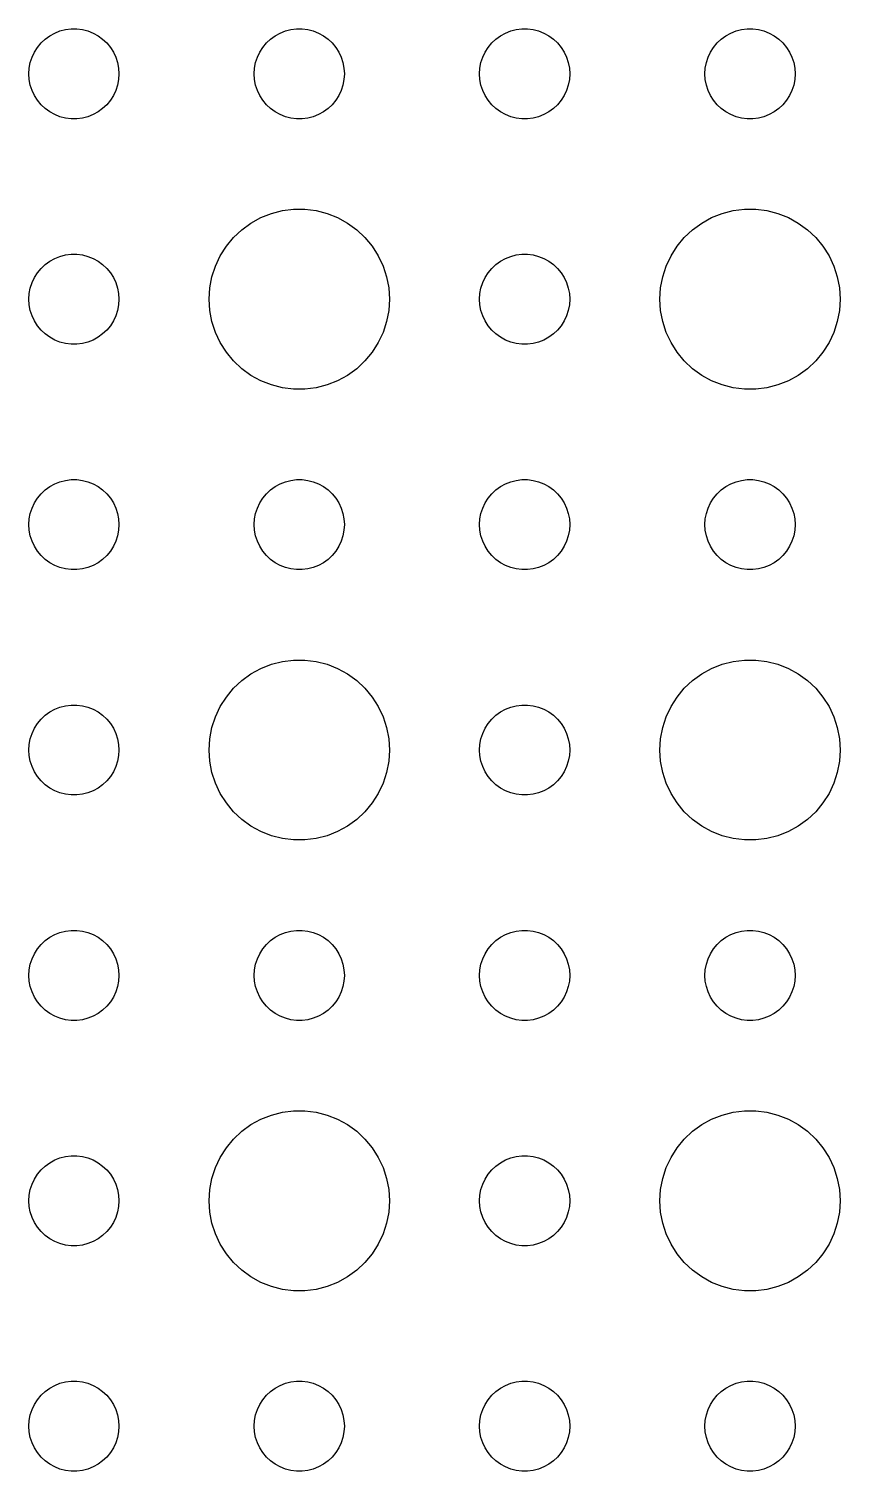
# Model space of a CAD drawing. Extents: x -112 to 112, y -112 to 112.
# Drawn here: x -84 to -57, y -54 to -6 of the extents above; entities that cross this region are included whole.
import ezdxf

# ---------------------------------------------------------------- set-up
doc = ezdxf.new("R2010")
doc.units = 0
doc.layers.get('0').update_dxf_attribs({"linetype": 'CONTINUOUS'})

msp = doc.modelspace()

# ---------------------------------------------------------------- linework, layer by layer
for points in [[(-82.5942, -8.99704), (-82.7811, -8.97343), (-82.9635, -8.92658), (-83.1387, -8.85724), (-83.3037, -8.76649), (-83.4561, -8.65577), (-83.5935, -8.52682), (-83.7135, -8.38168), (-83.8145, -8.22263), (-83.8947, -8.05219), (-83.9529, -7.87303), (-83.9882, -7.688), (-84, -7.5), (-83.9882, -7.312), (-83.9529, -7.12697), (-83.8947, -6.94781), (-83.8145, -6.77737), (-83.7135, -6.61832), (-83.5935, -6.47318), (-83.4561, -6.34423), (-83.3037, -6.23351), (-83.1387, -6.14276), (-82.9635, -6.07342), (-82.7811, -6.02657), (-82.5942, -6.00296), (-82.4058, -6.00296), (-82.2189, -6.02657), (-82.0365, -6.07342), (-81.8613, -6.14276), (-81.6963, -6.23351), (-81.5439, -6.34423), (-81.4065, -6.47318), (-81.2865, -6.61832), (-81.1855, -6.77737), (-81.1053, -6.94781), (-81.0471, -7.12697), (-81.0118, -7.312), (-81, -7.5), (-81.0118, -7.688), (-81.0471, -7.87303), (-81.1053, -8.05219), (-81.1855, -8.22263), (-81.2865, -8.38168), (-81.4065, -8.52682), (-81.5439, -8.65577), (-81.6963, -8.76649), (-81.8613, -8.85724), (-82.0365, -8.92658), (-82.2189, -8.97343), (-82.4058, -8.99704)], [(-75.0942, -8.99704), (-75.2811, -8.97343), (-75.4635, -8.92658), (-75.6387, -8.85724), (-75.8037, -8.76649), (-75.9561, -8.65577), (-76.0935, -8.52682), (-76.2135, -8.38168), (-76.3145, -8.22263), (-76.3947, -8.05219), (-76.4529, -7.87303), (-76.4882, -7.688), (-76.5, -7.5), (-76.4882, -7.312), (-76.4529, -7.12697), (-76.3947, -6.94781), (-76.3145, -6.77737), (-76.2135, -6.61832), (-76.0935, -6.47318), (-75.9561, -6.34423), (-75.8037, -6.23351), (-75.6387, -6.14276), (-75.4635, -6.07342), (-75.2811, -6.02657), (-75.0942, -6.00296), (-74.9058, -6.00296), (-74.7189, -6.02657), (-74.5365, -6.07342), (-74.3613, -6.14276), (-74.1963, -6.23351), (-74.0439, -6.34423), (-73.9065, -6.47318), (-73.7865, -6.61832), (-73.6855, -6.77737), (-73.6053, -6.94781), (-73.5471, -7.12697), (-73.5118, -7.312), (-73.5, -7.5), (-73.5118, -7.688), (-73.5471, -7.87303), (-73.6053, -8.05219), (-73.6855, -8.22263), (-73.7865, -8.38168), (-73.9065, -8.52682), (-74.0439, -8.65577), (-74.1963, -8.76649), (-74.3613, -8.85724), (-74.5365, -8.92658), (-74.7189, -8.97343), (-74.9058, -8.99704)], [(-67.5942, -8.99704), (-67.7811, -8.97343), (-67.9635, -8.92658), (-68.1387, -8.85724), (-68.3037, -8.76649), (-68.4561, -8.65577), (-68.5935, -8.52682), (-68.7135, -8.38168), (-68.8145, -8.22263), (-68.8947, -8.05219), (-68.9529, -7.87303), (-68.9882, -7.688), (-69, -7.5), (-68.9882, -7.312), (-68.9529, -7.12697), (-68.8947, -6.94781), (-68.8145, -6.77737), (-68.7135, -6.61832), (-68.5935, -6.47318), (-68.4561, -6.34423), (-68.3037, -6.23351), (-68.1387, -6.14276), (-67.9635, -6.07342), (-67.7811, -6.02657), (-67.5942, -6.00296), (-67.4058, -6.00296), (-67.2189, -6.02657), (-67.0365, -6.07342), (-66.8613, -6.14276), (-66.6963, -6.23351), (-66.5439, -6.34423), (-66.4065, -6.47318), (-66.2865, -6.61832), (-66.1855, -6.77737), (-66.1053, -6.94781), (-66.0471, -7.12697), (-66.0118, -7.312), (-66, -7.5), (-66.0118, -7.688), (-66.0471, -7.87303), (-66.1053, -8.05219), (-66.1855, -8.22263), (-66.2865, -8.38168), (-66.4065, -8.52682), (-66.5439, -8.65577), (-66.6963, -8.76649), (-66.8613, -8.85724), (-67.0365, -8.92658), (-67.2189, -8.97343), (-67.4058, -8.99704)], [(-60.0942, -8.99704), (-60.2811, -8.97343), (-60.4635, -8.92658), (-60.6387, -8.85724), (-60.8037, -8.76649), (-60.9561, -8.65577), (-61.0935, -8.52682), (-61.2135, -8.38168), (-61.3145, -8.22263), (-61.3947, -8.05219), (-61.4529, -7.87303), (-61.4882, -7.688), (-61.5, -7.5), (-61.4882, -7.312), (-61.4529, -7.12697), (-61.3947, -6.94781), (-61.3145, -6.77737), (-61.2135, -6.61832), (-61.0935, -6.47318), (-60.9561, -6.34423), (-60.8037, -6.23351), (-60.6387, -6.14276), (-60.4635, -6.07342), (-60.2811, -6.02657), (-60.0942, -6.00296), (-59.9058, -6.00296), (-59.7189, -6.02657), (-59.5365, -6.07342), (-59.3613, -6.14276), (-59.1963, -6.23351), (-59.0439, -6.34423), (-58.9065, -6.47318), (-58.7865, -6.61832), (-58.6855, -6.77737), (-58.6053, -6.94781), (-58.5471, -7.12697), (-58.5118, -7.312), (-58.5, -7.5), (-58.5118, -7.688), (-58.5471, -7.87303), (-58.6053, -8.05219), (-58.6855, -8.22263), (-58.7865, -8.38168), (-58.9065, -8.52682), (-59.0439, -8.65577), (-59.1963, -8.76649), (-59.3613, -8.85724), (-59.5365, -8.92658), (-59.7189, -8.97343), (-59.9058, -8.99704)], [(-75.1884, -17.9941), (-75.5621, -17.9469), (-75.9271, -17.8532), (-76.2773, -17.7145), (-76.6075, -17.533), (-76.9123, -17.3115), (-77.1869, -17.0536), (-77.4271, -16.7634), (-77.6289, -16.4453), (-77.7893, -16.1044), (-77.9057, -15.7461), (-77.9763, -15.376), (-78, -15), (-77.9763, -14.624), (-77.9057, -14.2539), (-77.7893, -13.8956), (-77.6289, -13.5547), (-77.4271, -13.2366), (-77.1869, -12.9464), (-76.9123, -12.6885), (-76.6075, -12.467), (-76.2773, -12.2855), (-75.9271, -12.1468), (-75.5621, -12.0531), (-75.1884, -12.0059), (-74.8116, -12.0059), (-74.4379, -12.0531), (-74.0729, -12.1468), (-73.7227, -12.2855), (-73.3925, -12.467), (-73.0877, -12.6885), (-72.8131, -12.9464), (-72.5729, -13.2366), (-72.3711, -13.5547), (-72.2107, -13.8956), (-72.0943, -14.2539), (-72.0237, -14.624), (-72, -15), (-72.0237, -15.376), (-72.0943, -15.7461), (-72.2107, -16.1044), (-72.3711, -16.4453), (-72.5729, -16.7634), (-72.8131, -17.0536), (-73.0877, -17.3115), (-73.3925, -17.533), (-73.7227, -17.7145), (-74.0729, -17.8532), (-74.4379, -17.9469), (-74.8116, -17.9941)], [(-60.1884, -17.9941), (-60.5621, -17.9469), (-60.9271, -17.8532), (-61.2773, -17.7145), (-61.6075, -17.533), (-61.9123, -17.3115), (-62.1869, -17.0536), (-62.4271, -16.7634), (-62.6289, -16.4453), (-62.7893, -16.1044), (-62.9057, -15.7461), (-62.9763, -15.376), (-63, -15), (-62.9763, -14.624), (-62.9057, -14.2539), (-62.7893, -13.8956), (-62.6289, -13.5547), (-62.4271, -13.2366), (-62.1869, -12.9464), (-61.9123, -12.6885), (-61.6075, -12.467), (-61.2773, -12.2855), (-60.9271, -12.1468), (-60.5621, -12.0531), (-60.1884, -12.0059), (-59.8116, -12.0059), (-59.4379, -12.0531), (-59.0729, -12.1468), (-58.7227, -12.2855), (-58.3925, -12.467), (-58.0877, -12.6885), (-57.8131, -12.9464), (-57.5729, -13.2366), (-57.3711, -13.5547), (-57.2107, -13.8956), (-57.0943, -14.2539), (-57.0237, -14.624), (-57, -15), (-57.0237, -15.376), (-57.0943, -15.7461), (-57.2107, -16.1044), (-57.3711, -16.4453), (-57.5729, -16.7634), (-57.8131, -17.0536), (-58.0877, -17.3115), (-58.3925, -17.533), (-58.7227, -17.7145), (-59.0729, -17.8532), (-59.4379, -17.9469), (-59.8116, -17.9941)], [(-82.5942, -16.497), (-82.7811, -16.4734), (-82.9635, -16.4266), (-83.1387, -16.3572), (-83.3037, -16.2665), (-83.4561, -16.1558), (-83.5935, -16.0268), (-83.7135, -15.8817), (-83.8145, -15.7226), (-83.8947, -15.5522), (-83.9529, -15.373), (-83.9882, -15.188), (-84, -15), (-83.9882, -14.812), (-83.9529, -14.627), (-83.8947, -14.4478), (-83.8145, -14.2774), (-83.7135, -14.1183), (-83.5935, -13.9732), (-83.4561, -13.8442), (-83.3037, -13.7335), (-83.1387, -13.6428), (-82.9635, -13.5734), (-82.7811, -13.5266), (-82.5942, -13.503), (-82.4058, -13.503), (-82.2189, -13.5266), (-82.0365, -13.5734), (-81.8613, -13.6428), (-81.6963, -13.7335), (-81.5439, -13.8442), (-81.4065, -13.9732), (-81.2865, -14.1183), (-81.1855, -14.2774), (-81.1053, -14.4478), (-81.0471, -14.627), (-81.0118, -14.812), (-81, -15), (-81.0118, -15.188), (-81.0471, -15.373), (-81.1053, -15.5522), (-81.1855, -15.7226), (-81.2865, -15.8817), (-81.4065, -16.0268), (-81.5439, -16.1558), (-81.6963, -16.2665), (-81.8613, -16.3572), (-82.0365, -16.4266), (-82.2189, -16.4734), (-82.4058, -16.497)], [(-67.5942, -16.497), (-67.7811, -16.4734), (-67.9635, -16.4266), (-68.1387, -16.3572), (-68.3037, -16.2665), (-68.4561, -16.1558), (-68.5935, -16.0268), (-68.7135, -15.8817), (-68.8145, -15.7226), (-68.8947, -15.5522), (-68.9529, -15.373), (-68.9882, -15.188), (-69, -15), (-68.9882, -14.812), (-68.9529, -14.627), (-68.8947, -14.4478), (-68.8145, -14.2774), (-68.7135, -14.1183), (-68.5935, -13.9732), (-68.4561, -13.8442), (-68.3037, -13.7335), (-68.1387, -13.6428), (-67.9635, -13.5734), (-67.7811, -13.5266), (-67.5942, -13.503), (-67.4058, -13.503), (-67.2189, -13.5266), (-67.0365, -13.5734), (-66.8613, -13.6428), (-66.6963, -13.7335), (-66.5439, -13.8442), (-66.4065, -13.9732), (-66.2865, -14.1183), (-66.1855, -14.2774), (-66.1053, -14.4478), (-66.0471, -14.627), (-66.0118, -14.812), (-66, -15), (-66.0118, -15.188), (-66.0471, -15.373), (-66.1053, -15.5522), (-66.1855, -15.7226), (-66.2865, -15.8817), (-66.4065, -16.0268), (-66.5439, -16.1558), (-66.6963, -16.2665), (-66.8613, -16.3572), (-67.0365, -16.4266), (-67.2189, -16.4734), (-67.4058, -16.497)], [(-82.5942, -23.997), (-82.7811, -23.9734), (-82.9635, -23.9266), (-83.1387, -23.8572), (-83.3037, -23.7665), (-83.4561, -23.6558), (-83.5935, -23.5268), (-83.7135, -23.3817), (-83.8145, -23.2226), (-83.8947, -23.0522), (-83.9529, -22.873), (-83.9882, -22.688), (-84, -22.5), (-83.9882, -22.312), (-83.9529, -22.127), (-83.8947, -21.9478), (-83.8145, -21.7774), (-83.7135, -21.6183), (-83.5935, -21.4732), (-83.4561, -21.3442), (-83.3037, -21.2335), (-83.1387, -21.1428), (-82.9635, -21.0734), (-82.7811, -21.0266), (-82.5942, -21.003), (-82.4058, -21.003), (-82.2189, -21.0266), (-82.0365, -21.0734), (-81.8613, -21.1428), (-81.6963, -21.2335), (-81.5439, -21.3442), (-81.4065, -21.4732), (-81.2865, -21.6183), (-81.1855, -21.7774), (-81.1053, -21.9478), (-81.0471, -22.127), (-81.0118, -22.312), (-81, -22.5), (-81.0118, -22.688), (-81.0471, -22.873), (-81.1053, -23.0522), (-81.1855, -23.2226), (-81.2865, -23.3817), (-81.4065, -23.5268), (-81.5439, -23.6558), (-81.6963, -23.7665), (-81.8613, -23.8572), (-82.0365, -23.9266), (-82.2189, -23.9734), (-82.4058, -23.997)], [(-75.0942, -23.997), (-75.2811, -23.9734), (-75.4635, -23.9266), (-75.6387, -23.8572), (-75.8037, -23.7665), (-75.9561, -23.6558), (-76.0935, -23.5268), (-76.2135, -23.3817), (-76.3145, -23.2226), (-76.3947, -23.0522), (-76.4529, -22.873), (-76.4882, -22.688), (-76.5, -22.5), (-76.4882, -22.312), (-76.4529, -22.127), (-76.3947, -21.9478), (-76.3145, -21.7774), (-76.2135, -21.6183), (-76.0935, -21.4732), (-75.9561, -21.3442), (-75.8037, -21.2335), (-75.6387, -21.1428), (-75.4635, -21.0734), (-75.2811, -21.0266), (-75.0942, -21.003), (-74.9058, -21.003), (-74.7189, -21.0266), (-74.5365, -21.0734), (-74.3613, -21.1428), (-74.1963, -21.2335), (-74.0439, -21.3442), (-73.9065, -21.4732), (-73.7865, -21.6183), (-73.6855, -21.7774), (-73.6053, -21.9478), (-73.5471, -22.127), (-73.5118, -22.312), (-73.5, -22.5), (-73.5118, -22.688), (-73.5471, -22.873), (-73.6053, -23.0522), (-73.6855, -23.2226), (-73.7865, -23.3817), (-73.9065, -23.5268), (-74.0439, -23.6558), (-74.1963, -23.7665), (-74.3613, -23.8572), (-74.5365, -23.9266), (-74.7189, -23.9734), (-74.9058, -23.997)], [(-67.5942, -23.997), (-67.7811, -23.9734), (-67.9635, -23.9266), (-68.1387, -23.8572), (-68.3037, -23.7665), (-68.4561, -23.6558), (-68.5935, -23.5268), (-68.7135, -23.3817), (-68.8145, -23.2226), (-68.8947, -23.0522), (-68.9529, -22.873), (-68.9882, -22.688), (-69, -22.5), (-68.9882, -22.312), (-68.9529, -22.127), (-68.8947, -21.9478), (-68.8145, -21.7774), (-68.7135, -21.6183), (-68.5935, -21.4732), (-68.4561, -21.3442), (-68.3037, -21.2335), (-68.1387, -21.1428), (-67.9635, -21.0734), (-67.7811, -21.0266), (-67.5942, -21.003), (-67.4058, -21.003), (-67.2189, -21.0266), (-67.0365, -21.0734), (-66.8613, -21.1428), (-66.6963, -21.2335), (-66.5439, -21.3442), (-66.4065, -21.4732), (-66.2865, -21.6183), (-66.1855, -21.7774), (-66.1053, -21.9478), (-66.0471, -22.127), (-66.0118, -22.312), (-66, -22.5), (-66.0118, -22.688), (-66.0471, -22.873), (-66.1053, -23.0522), (-66.1855, -23.2226), (-66.2865, -23.3817), (-66.4065, -23.5268), (-66.5439, -23.6558), (-66.6963, -23.7665), (-66.8613, -23.8572), (-67.0365, -23.9266), (-67.2189, -23.9734), (-67.4058, -23.997)], [(-60.0942, -23.997), (-60.2811, -23.9734), (-60.4635, -23.9266), (-60.6387, -23.8572), (-60.8037, -23.7665), (-60.9561, -23.6558), (-61.0935, -23.5268), (-61.2135, -23.3817), (-61.3145, -23.2226), (-61.3947, -23.0522), (-61.4529, -22.873), (-61.4882, -22.688), (-61.5, -22.5), (-61.4882, -22.312), (-61.4529, -22.127), (-61.3947, -21.9478), (-61.3145, -21.7774), (-61.2135, -21.6183), (-61.0935, -21.4732), (-60.9561, -21.3442), (-60.8037, -21.2335), (-60.6387, -21.1428), (-60.4635, -21.0734), (-60.2811, -21.0266), (-60.0942, -21.003), (-59.9058, -21.003), (-59.7189, -21.0266), (-59.5365, -21.0734), (-59.3613, -21.1428), (-59.1963, -21.2335), (-59.0439, -21.3442), (-58.9065, -21.4732), (-58.7865, -21.6183), (-58.6855, -21.7774), (-58.6053, -21.9478), (-58.5471, -22.127), (-58.5118, -22.312), (-58.5, -22.5), (-58.5118, -22.688), (-58.5471, -22.873), (-58.6053, -23.0522), (-58.6855, -23.2226), (-58.7865, -23.3817), (-58.9065, -23.5268), (-59.0439, -23.6558), (-59.1963, -23.7665), (-59.3613, -23.8572), (-59.5365, -23.9266), (-59.7189, -23.9734), (-59.9058, -23.997)], [(-75.1884, -32.9941), (-75.5621, -32.9469), (-75.9271, -32.8532), (-76.2773, -32.7145), (-76.6075, -32.533), (-76.9123, -32.3115), (-77.1869, -32.0536), (-77.4271, -31.7634), (-77.6289, -31.4453), (-77.7893, -31.1044), (-77.9057, -30.7461), (-77.9763, -30.376), (-78, -30), (-77.9763, -29.624), (-77.9057, -29.2539), (-77.7893, -28.8956), (-77.6289, -28.5547), (-77.4271, -28.2366), (-77.1869, -27.9464), (-76.9123, -27.6885), (-76.6075, -27.467), (-76.2773, -27.2855), (-75.9271, -27.1468), (-75.5621, -27.0531), (-75.1884, -27.0059), (-74.8116, -27.0059), (-74.4379, -27.0531), (-74.0729, -27.1468), (-73.7227, -27.2855), (-73.3925, -27.467), (-73.0877, -27.6885), (-72.8131, -27.9464), (-72.5729, -28.2366), (-72.3711, -28.5547), (-72.2107, -28.8956), (-72.0943, -29.2539), (-72.0237, -29.624), (-72, -30), (-72.0237, -30.376), (-72.0943, -30.7461), (-72.2107, -31.1044), (-72.3711, -31.4453), (-72.5729, -31.7634), (-72.8131, -32.0536), (-73.0877, -32.3115), (-73.3925, -32.533), (-73.7227, -32.7145), (-74.0729, -32.8532), (-74.4379, -32.9469), (-74.8116, -32.9941)], [(-60.1884, -32.9941), (-60.5621, -32.9469), (-60.9271, -32.8532), (-61.2773, -32.7145), (-61.6075, -32.533), (-61.9123, -32.3115), (-62.1869, -32.0536), (-62.4271, -31.7634), (-62.6289, -31.4453), (-62.7893, -31.1044), (-62.9057, -30.7461), (-62.9763, -30.376), (-63, -30), (-62.9763, -29.624), (-62.9057, -29.2539), (-62.7893, -28.8956), (-62.6289, -28.5547), (-62.4271, -28.2366), (-62.1869, -27.9464), (-61.9123, -27.6885), (-61.6075, -27.467), (-61.2773, -27.2855), (-60.9271, -27.1468), (-60.5621, -27.0531), (-60.1884, -27.0059), (-59.8116, -27.0059), (-59.4379, -27.0531), (-59.0729, -27.1468), (-58.7227, -27.2855), (-58.3925, -27.467), (-58.0877, -27.6885), (-57.8131, -27.9464), (-57.5729, -28.2366), (-57.3711, -28.5547), (-57.2107, -28.8956), (-57.0943, -29.2539), (-57.0237, -29.624), (-57, -30), (-57.0237, -30.376), (-57.0943, -30.7461), (-57.2107, -31.1044), (-57.3711, -31.4453), (-57.5729, -31.7634), (-57.8131, -32.0536), (-58.0877, -32.3115), (-58.3925, -32.533), (-58.7227, -32.7145), (-59.0729, -32.8532), (-59.4379, -32.9469), (-59.8116, -32.9941)], [(-82.5942, -31.497), (-82.7811, -31.4734), (-82.9635, -31.4266), (-83.1387, -31.3572), (-83.3037, -31.2665), (-83.4561, -31.1558), (-83.5935, -31.0268), (-83.7135, -30.8817), (-83.8145, -30.7226), (-83.8947, -30.5522), (-83.9529, -30.373), (-83.9882, -30.188), (-84, -30), (-83.9882, -29.812), (-83.9529, -29.627), (-83.8947, -29.4478), (-83.8145, -29.2774), (-83.7135, -29.1183), (-83.5935, -28.9732), (-83.4561, -28.8442), (-83.3037, -28.7335), (-83.1387, -28.6428), (-82.9635, -28.5734), (-82.7811, -28.5266), (-82.5942, -28.503), (-82.4058, -28.503), (-82.2189, -28.5266), (-82.0365, -28.5734), (-81.8613, -28.6428), (-81.6963, -28.7335), (-81.5439, -28.8442), (-81.4065, -28.9732), (-81.2865, -29.1183), (-81.1855, -29.2774), (-81.1053, -29.4478), (-81.0471, -29.627), (-81.0118, -29.812), (-81, -30), (-81.0118, -30.188), (-81.0471, -30.373), (-81.1053, -30.5522), (-81.1855, -30.7226), (-81.2865, -30.8817), (-81.4065, -31.0268), (-81.5439, -31.1558), (-81.6963, -31.2665), (-81.8613, -31.3572), (-82.0365, -31.4266), (-82.2189, -31.4734), (-82.4058, -31.497)], [(-67.5942, -31.497), (-67.7811, -31.4734), (-67.9635, -31.4266), (-68.1387, -31.3572), (-68.3037, -31.2665), (-68.4561, -31.1558), (-68.5935, -31.0268), (-68.7135, -30.8817), (-68.8145, -30.7226), (-68.8947, -30.5522), (-68.9529, -30.373), (-68.9882, -30.188), (-69, -30), (-68.9882, -29.812), (-68.9529, -29.627), (-68.8947, -29.4478), (-68.8145, -29.2774), (-68.7135, -29.1183), (-68.5935, -28.9732), (-68.4561, -28.8442), (-68.3037, -28.7335), (-68.1387, -28.6428), (-67.9635, -28.5734), (-67.7811, -28.5266), (-67.5942, -28.503), (-67.4058, -28.503), (-67.2189, -28.5266), (-67.0365, -28.5734), (-66.8613, -28.6428), (-66.6963, -28.7335), (-66.5439, -28.8442), (-66.4065, -28.9732), (-66.2865, -29.1183), (-66.1855, -29.2774), (-66.1053, -29.4478), (-66.0471, -29.627), (-66.0118, -29.812), (-66, -30), (-66.0118, -30.188), (-66.0471, -30.373), (-66.1053, -30.5522), (-66.1855, -30.7226), (-66.2865, -30.8817), (-66.4065, -31.0268), (-66.5439, -31.1558), (-66.6963, -31.2665), (-66.8613, -31.3572), (-67.0365, -31.4266), (-67.2189, -31.4734), (-67.4058, -31.497)], [(-82.5942, -38.997), (-82.7811, -38.9734), (-82.9635, -38.9266), (-83.1387, -38.8572), (-83.3037, -38.7665), (-83.4561, -38.6558), (-83.5935, -38.5268), (-83.7135, -38.3817), (-83.8145, -38.2226), (-83.8947, -38.0522), (-83.9529, -37.873), (-83.9882, -37.688), (-84, -37.5), (-83.9882, -37.312), (-83.9529, -37.127), (-83.8947, -36.9478), (-83.8145, -36.7774), (-83.7135, -36.6183), (-83.5935, -36.4732), (-83.4561, -36.3442), (-83.3037, -36.2335), (-83.1387, -36.1428), (-82.9635, -36.0734), (-82.7811, -36.0266), (-82.5942, -36.003), (-82.4058, -36.003), (-82.2189, -36.0266), (-82.0365, -36.0734), (-81.8613, -36.1428), (-81.6963, -36.2335), (-81.5439, -36.3442), (-81.4065, -36.4732), (-81.2865, -36.6183), (-81.1855, -36.7774), (-81.1053, -36.9478), (-81.0471, -37.127), (-81.0118, -37.312), (-81, -37.5), (-81.0118, -37.688), (-81.0471, -37.873), (-81.1053, -38.0522), (-81.1855, -38.2226), (-81.2865, -38.3817), (-81.4065, -38.5268), (-81.5439, -38.6558), (-81.6963, -38.7665), (-81.8613, -38.8572), (-82.0365, -38.9266), (-82.2189, -38.9734), (-82.4058, -38.997)], [(-75.0942, -38.997), (-75.2811, -38.9734), (-75.4635, -38.9266), (-75.6387, -38.8572), (-75.8037, -38.7665), (-75.9561, -38.6558), (-76.0935, -38.5268), (-76.2135, -38.3817), (-76.3145, -38.2226), (-76.3947, -38.0522), (-76.4529, -37.873), (-76.4882, -37.688), (-76.5, -37.5), (-76.4882, -37.312), (-76.4529, -37.127), (-76.3947, -36.9478), (-76.3145, -36.7774), (-76.2135, -36.6183), (-76.0935, -36.4732), (-75.9561, -36.3442), (-75.8037, -36.2335), (-75.6387, -36.1428), (-75.4635, -36.0734), (-75.2811, -36.0266), (-75.0942, -36.003), (-74.9058, -36.003), (-74.7189, -36.0266), (-74.5365, -36.0734), (-74.3613, -36.1428), (-74.1963, -36.2335), (-74.0439, -36.3442), (-73.9065, -36.4732), (-73.7865, -36.6183), (-73.6855, -36.7774), (-73.6053, -36.9478), (-73.5471, -37.127), (-73.5118, -37.312), (-73.5, -37.5), (-73.5118, -37.688), (-73.5471, -37.873), (-73.6053, -38.0522), (-73.6855, -38.2226), (-73.7865, -38.3817), (-73.9065, -38.5268), (-74.0439, -38.6558), (-74.1963, -38.7665), (-74.3613, -38.8572), (-74.5365, -38.9266), (-74.7189, -38.9734), (-74.9058, -38.997)], [(-67.5942, -38.997), (-67.7811, -38.9734), (-67.9635, -38.9266), (-68.1387, -38.8572), (-68.3037, -38.7665), (-68.4561, -38.6558), (-68.5935, -38.5268), (-68.7135, -38.3817), (-68.8145, -38.2226), (-68.8947, -38.0522), (-68.9529, -37.873), (-68.9882, -37.688), (-69, -37.5), (-68.9882, -37.312), (-68.9529, -37.127), (-68.8947, -36.9478), (-68.8145, -36.7774), (-68.7135, -36.6183), (-68.5935, -36.4732), (-68.4561, -36.3442), (-68.3037, -36.2335), (-68.1387, -36.1428), (-67.9635, -36.0734), (-67.7811, -36.0266), (-67.5942, -36.003), (-67.4058, -36.003), (-67.2189, -36.0266), (-67.0365, -36.0734), (-66.8613, -36.1428), (-66.6963, -36.2335), (-66.5439, -36.3442), (-66.4065, -36.4732), (-66.2865, -36.6183), (-66.1855, -36.7774), (-66.1053, -36.9478), (-66.0471, -37.127), (-66.0118, -37.312), (-66, -37.5), (-66.0118, -37.688), (-66.0471, -37.873), (-66.1053, -38.0522), (-66.1855, -38.2226), (-66.2865, -38.3817), (-66.4065, -38.5268), (-66.5439, -38.6558), (-66.6963, -38.7665), (-66.8613, -38.8572), (-67.0365, -38.9266), (-67.2189, -38.9734), (-67.4058, -38.997)], [(-60.0942, -38.997), (-60.2811, -38.9734), (-60.4635, -38.9266), (-60.6387, -38.8572), (-60.8037, -38.7665), (-60.9561, -38.6558), (-61.0935, -38.5268), (-61.2135, -38.3817), (-61.3145, -38.2226), (-61.3947, -38.0522), (-61.4529, -37.873), (-61.4882, -37.688), (-61.5, -37.5), (-61.4882, -37.312), (-61.4529, -37.127), (-61.3947, -36.9478), (-61.3145, -36.7774), (-61.2135, -36.6183), (-61.0935, -36.4732), (-60.9561, -36.3442), (-60.8037, -36.2335), (-60.6387, -36.1428), (-60.4635, -36.0734), (-60.2811, -36.0266), (-60.0942, -36.003), (-59.9058, -36.003), (-59.7189, -36.0266), (-59.5365, -36.0734), (-59.3613, -36.1428), (-59.1963, -36.2335), (-59.0439, -36.3442), (-58.9065, -36.4732), (-58.7865, -36.6183), (-58.6855, -36.7774), (-58.6053, -36.9478), (-58.5471, -37.127), (-58.5118, -37.312), (-58.5, -37.5), (-58.5118, -37.688), (-58.5471, -37.873), (-58.6053, -38.0522), (-58.6855, -38.2226), (-58.7865, -38.3817), (-58.9065, -38.5268), (-59.0439, -38.6558), (-59.1963, -38.7665), (-59.3613, -38.8572), (-59.5365, -38.9266), (-59.7189, -38.9734), (-59.9058, -38.997)], [(-75.1884, -47.9941), (-75.5621, -47.9469), (-75.9271, -47.8532), (-76.2773, -47.7145), (-76.6075, -47.533), (-76.9123, -47.3115), (-77.1869, -47.0536), (-77.4271, -46.7634), (-77.6289, -46.4453), (-77.7893, -46.1044), (-77.9057, -45.7461), (-77.9763, -45.376), (-78, -45), (-77.9763, -44.624), (-77.9057, -44.2539), (-77.7893, -43.8956), (-77.6289, -43.5547), (-77.4271, -43.2366), (-77.1869, -42.9464), (-76.9123, -42.6885), (-76.6075, -42.467), (-76.2773, -42.2855), (-75.9271, -42.1468), (-75.5621, -42.0531), (-75.1884, -42.0059), (-74.8116, -42.0059), (-74.4379, -42.0531), (-74.0729, -42.1468), (-73.7227, -42.2855), (-73.3925, -42.467), (-73.0877, -42.6885), (-72.8131, -42.9464), (-72.5729, -43.2366), (-72.3711, -43.5547), (-72.2107, -43.8956), (-72.0943, -44.2539), (-72.0237, -44.624), (-72, -45), (-72.0237, -45.376), (-72.0943, -45.7461), (-72.2107, -46.1044), (-72.3711, -46.4453), (-72.5729, -46.7634), (-72.8131, -47.0536), (-73.0877, -47.3115), (-73.3925, -47.533), (-73.7227, -47.7145), (-74.0729, -47.8532), (-74.4379, -47.9469), (-74.8116, -47.9941)], [(-60.1884, -47.9941), (-60.5621, -47.9469), (-60.9271, -47.8532), (-61.2773, -47.7145), (-61.6075, -47.533), (-61.9123, -47.3115), (-62.1869, -47.0536), (-62.4271, -46.7634), (-62.6289, -46.4453), (-62.7893, -46.1044), (-62.9057, -45.7461), (-62.9763, -45.376), (-63, -45), (-62.9763, -44.624), (-62.9057, -44.2539), (-62.7893, -43.8956), (-62.6289, -43.5547), (-62.4271, -43.2366), (-62.1869, -42.9464), (-61.9123, -42.6885), (-61.6075, -42.467), (-61.2773, -42.2855), (-60.9271, -42.1468), (-60.5621, -42.0531), (-60.1884, -42.0059), (-59.8116, -42.0059), (-59.4379, -42.0531), (-59.0729, -42.1468), (-58.7227, -42.2855), (-58.3925, -42.467), (-58.0877, -42.6885), (-57.8131, -42.9464), (-57.5729, -43.2366), (-57.3711, -43.5547), (-57.2107, -43.8956), (-57.0943, -44.2539), (-57.0237, -44.624), (-57, -45), (-57.0237, -45.376), (-57.0943, -45.7461), (-57.2107, -46.1044), (-57.3711, -46.4453), (-57.5729, -46.7634), (-57.8131, -47.0536), (-58.0877, -47.3115), (-58.3925, -47.533), (-58.7227, -47.7145), (-59.0729, -47.8532), (-59.4379, -47.9469), (-59.8116, -47.9941)], [(-82.5942, -46.497), (-82.7811, -46.4734), (-82.9635, -46.4266), (-83.1387, -46.3572), (-83.3037, -46.2665), (-83.4561, -46.1558), (-83.5935, -46.0268), (-83.7135, -45.8817), (-83.8145, -45.7226), (-83.8947, -45.5522), (-83.9529, -45.373), (-83.9882, -45.188), (-84, -45), (-83.9882, -44.812), (-83.9529, -44.627), (-83.8947, -44.4478), (-83.8145, -44.2774), (-83.7135, -44.1183), (-83.5935, -43.9732), (-83.4561, -43.8442), (-83.3037, -43.7335), (-83.1387, -43.6428), (-82.9635, -43.5734), (-82.7811, -43.5266), (-82.5942, -43.503), (-82.4058, -43.503), (-82.2189, -43.5266), (-82.0365, -43.5734), (-81.8613, -43.6428), (-81.6963, -43.7335), (-81.5439, -43.8442), (-81.4065, -43.9732), (-81.2865, -44.1183), (-81.1855, -44.2774), (-81.1053, -44.4478), (-81.0471, -44.627), (-81.0118, -44.812), (-81, -45), (-81.0118, -45.188), (-81.0471, -45.373), (-81.1053, -45.5522), (-81.1855, -45.7226), (-81.2865, -45.8817), (-81.4065, -46.0268), (-81.5439, -46.1558), (-81.6963, -46.2665), (-81.8613, -46.3572), (-82.0365, -46.4266), (-82.2189, -46.4734), (-82.4058, -46.497)], [(-67.5942, -46.497), (-67.7811, -46.4734), (-67.9635, -46.4266), (-68.1387, -46.3572), (-68.3037, -46.2665), (-68.4561, -46.1558), (-68.5935, -46.0268), (-68.7135, -45.8817), (-68.8145, -45.7226), (-68.8947, -45.5522), (-68.9529, -45.373), (-68.9882, -45.188), (-69, -45), (-68.9882, -44.812), (-68.9529, -44.627), (-68.8947, -44.4478), (-68.8145, -44.2774), (-68.7135, -44.1183), (-68.5935, -43.9732), (-68.4561, -43.8442), (-68.3037, -43.7335), (-68.1387, -43.6428), (-67.9635, -43.5734), (-67.7811, -43.5266), (-67.5942, -43.503), (-67.4058, -43.503), (-67.2189, -43.5266), (-67.0365, -43.5734), (-66.8613, -43.6428), (-66.6963, -43.7335), (-66.5439, -43.8442), (-66.4065, -43.9732), (-66.2865, -44.1183), (-66.1855, -44.2774), (-66.1053, -44.4478), (-66.0471, -44.627), (-66.0118, -44.812), (-66, -45), (-66.0118, -45.188), (-66.0471, -45.373), (-66.1053, -45.5522), (-66.1855, -45.7226), (-66.2865, -45.8817), (-66.4065, -46.0268), (-66.5439, -46.1558), (-66.6963, -46.2665), (-66.8613, -46.3572), (-67.0365, -46.4266), (-67.2189, -46.4734), (-67.4058, -46.497)], [(-82.5942, -53.997), (-82.7811, -53.9734), (-82.9635, -53.9266), (-83.1387, -53.8572), (-83.3037, -53.7665), (-83.4561, -53.6558), (-83.5935, -53.5268), (-83.7135, -53.3817), (-83.8145, -53.2226), (-83.8947, -53.0522), (-83.9529, -52.873), (-83.9882, -52.688), (-84, -52.5), (-83.9882, -52.312), (-83.9529, -52.127), (-83.8947, -51.9478), (-83.8145, -51.7774), (-83.7135, -51.6183), (-83.5935, -51.4732), (-83.4561, -51.3442), (-83.3037, -51.2335), (-83.1387, -51.1428), (-82.9635, -51.0734), (-82.7811, -51.0266), (-82.5942, -51.003), (-82.4058, -51.003), (-82.2189, -51.0266), (-82.0365, -51.0734), (-81.8613, -51.1428), (-81.6963, -51.2335), (-81.5439, -51.3442), (-81.4065, -51.4732), (-81.2865, -51.6183), (-81.1855, -51.7774), (-81.1053, -51.9478), (-81.0471, -52.127), (-81.0118, -52.312), (-81, -52.5), (-81.0118, -52.688), (-81.0471, -52.873), (-81.1053, -53.0522), (-81.1855, -53.2226), (-81.2865, -53.3817), (-81.4065, -53.5268), (-81.5439, -53.6558), (-81.6963, -53.7665), (-81.8613, -53.8572), (-82.0365, -53.9266), (-82.2189, -53.9734), (-82.4058, -53.997)], [(-75.0942, -53.997), (-75.2811, -53.9734), (-75.4635, -53.9266), (-75.6387, -53.8572), (-75.8037, -53.7665), (-75.9561, -53.6558), (-76.0935, -53.5268), (-76.2135, -53.3817), (-76.3145, -53.2226), (-76.3947, -53.0522), (-76.4529, -52.873), (-76.4882, -52.688), (-76.5, -52.5), (-76.4882, -52.312), (-76.4529, -52.127), (-76.3947, -51.9478), (-76.3145, -51.7774), (-76.2135, -51.6183), (-76.0935, -51.4732), (-75.9561, -51.3442), (-75.8037, -51.2335), (-75.6387, -51.1428), (-75.4635, -51.0734), (-75.2811, -51.0266), (-75.0942, -51.003), (-74.9058, -51.003), (-74.7189, -51.0266), (-74.5365, -51.0734), (-74.3613, -51.1428), (-74.1963, -51.2335), (-74.0439, -51.3442), (-73.9065, -51.4732), (-73.7865, -51.6183), (-73.6855, -51.7774), (-73.6053, -51.9478), (-73.5471, -52.127), (-73.5118, -52.312), (-73.5, -52.5), (-73.5118, -52.688), (-73.5471, -52.873), (-73.6053, -53.0522), (-73.6855, -53.2226), (-73.7865, -53.3817), (-73.9065, -53.5268), (-74.0439, -53.6558), (-74.1963, -53.7665), (-74.3613, -53.8572), (-74.5365, -53.9266), (-74.7189, -53.9734), (-74.9058, -53.997)], [(-67.5942, -53.997), (-67.7811, -53.9734), (-67.9635, -53.9266), (-68.1387, -53.8572), (-68.3037, -53.7665), (-68.4561, -53.6558), (-68.5935, -53.5268), (-68.7135, -53.3817), (-68.8145, -53.2226), (-68.8947, -53.0522), (-68.9529, -52.873), (-68.9882, -52.688), (-69, -52.5), (-68.9882, -52.312), (-68.9529, -52.127), (-68.8947, -51.9478), (-68.8145, -51.7774), (-68.7135, -51.6183), (-68.5935, -51.4732), (-68.4561, -51.3442), (-68.3037, -51.2335), (-68.1387, -51.1428), (-67.9635, -51.0734), (-67.7811, -51.0266), (-67.5942, -51.003), (-67.4058, -51.003), (-67.2189, -51.0266), (-67.0365, -51.0734), (-66.8613, -51.1428), (-66.6963, -51.2335), (-66.5439, -51.3442), (-66.4065, -51.4732), (-66.2865, -51.6183), (-66.1855, -51.7774), (-66.1053, -51.9478), (-66.0471, -52.127), (-66.0118, -52.312), (-66, -52.5), (-66.0118, -52.688), (-66.0471, -52.873), (-66.1053, -53.0522), (-66.1855, -53.2226), (-66.2865, -53.3817), (-66.4065, -53.5268), (-66.5439, -53.6558), (-66.6963, -53.7665), (-66.8613, -53.8572), (-67.0365, -53.9266), (-67.2189, -53.9734), (-67.4058, -53.997)], [(-60.0942, -53.997), (-60.2811, -53.9734), (-60.4635, -53.9266), (-60.6387, -53.8572), (-60.8037, -53.7665), (-60.9561, -53.6558), (-61.0935, -53.5268), (-61.2135, -53.3817), (-61.3145, -53.2226), (-61.3947, -53.0522), (-61.4529, -52.873), (-61.4882, -52.688), (-61.5, -52.5), (-61.4882, -52.312), (-61.4529, -52.127), (-61.3947, -51.9478), (-61.3145, -51.7774), (-61.2135, -51.6183), (-61.0935, -51.4732), (-60.9561, -51.3442), (-60.8037, -51.2335), (-60.6387, -51.1428), (-60.4635, -51.0734), (-60.2811, -51.0266), (-60.0942, -51.003), (-59.9058, -51.003), (-59.7189, -51.0266), (-59.5365, -51.0734), (-59.3613, -51.1428), (-59.1963, -51.2335), (-59.0439, -51.3442), (-58.9065, -51.4732), (-58.7865, -51.6183), (-58.6855, -51.7774), (-58.6053, -51.9478), (-58.5471, -52.127), (-58.5118, -52.312), (-58.5, -52.5), (-58.5118, -52.688), (-58.5471, -52.873), (-58.6053, -53.0522), (-58.6855, -53.2226), (-58.7865, -53.3817), (-58.9065, -53.5268), (-59.0439, -53.6558), (-59.1963, -53.7665), (-59.3613, -53.8572), (-59.5365, -53.9266), (-59.7189, -53.9734), (-59.9058, -53.997)]]:
    msp.add_lwpolyline(points, close=True)

doc.saveas('drawing.dxf')
